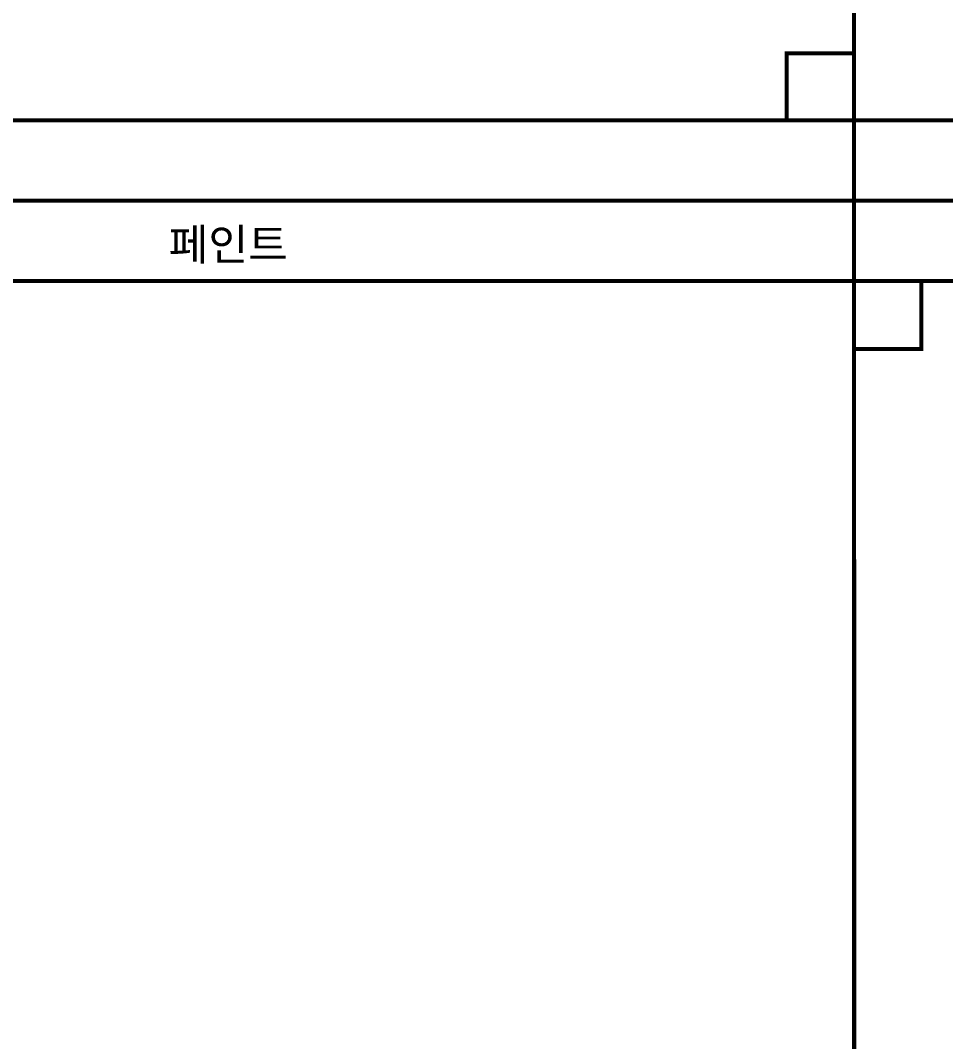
# Model space of a CAD drawing. Header units: millimetres. Extents: x 0 to 460473, y -68369 to 85219.
# Drawn here: x 184369 to 212203, y 23774 to 54496 of the extents above; entities that cross this region are included whole.
import ezdxf
from ezdxf.enums import TextEntityAlignment as Align

# ---------------------------------------------------------------- set-up
doc = ezdxf.new("R2010")
doc.units = ezdxf.units.MM
doc.header["$LTSCALE"] = 50
doc.styles.add('맑은고딕', font='malgun.ttf')

msp = doc.modelspace()

# ---------------------------------------------------------------- linework, layer by layer
at = {"color": 32, "true_color": 0xcd6928, "const_width": 121.76646086}
for points in [[(209447.17828329, 49072.64002953), (209447.17828329, 81727.75044075)], [(209447.17828329, 81727.75044075), (209450.6767001, 49072.64002953)], [(207417.70667373, 51477.67055617), (207417.70667373, 53507.11157046), (209447.14768803, 53507.11157046)], [(171794.80101356, 51490.76276868), (209447.17828329, 51490.76276868)], [(209450.41764107, 51490.76276868), (247102.79491081, 51490.76276868)], [(171795.06007259, 49072.64002953), (209447.17828329, 49072.64002953)], [(171795.06007259, 49072.64002953), (209450.6767001, 49072.64002953)], [(207421.17449528, 49059.54781701), (207421.17449528, 49072.64002953)], [(209450.6767001, 49072.64002953), (247102.79491081, 49072.64002953)], [(209450.6767001, 16417.52961832), (209450.6767001, 49072.64002953)], [(209450.6767001, 49072.64002953), (247106.29332762, 49072.64002953)], [(209450.6767001, 49072.64002953), (209454.17511692, 16417.52961832)], [(171795.31913162, 46654.51729038), (209450.6767001, 46654.51729038)], [(209450.93575914, 46654.51729038), (247106.29332762, 46654.51729038)], [(211476.87648904, 46637.31081238), (211476.87648904, 44607.86979808), (209447.43547474, 44607.86979808)]]:
    msp.add_lwpolyline(points, dxfattribs=at)

# ---------------------------------------------------------------- texts
at = {"color": 7, "style": '맑은고딕'}
msp.add_text('페인트', height=953.103109844, dxfattribs=at).set_placement((190621.24777367, 47757.95158034), align=Align.MIDDLE_CENTER)

doc.saveas('drawing.dxf')
